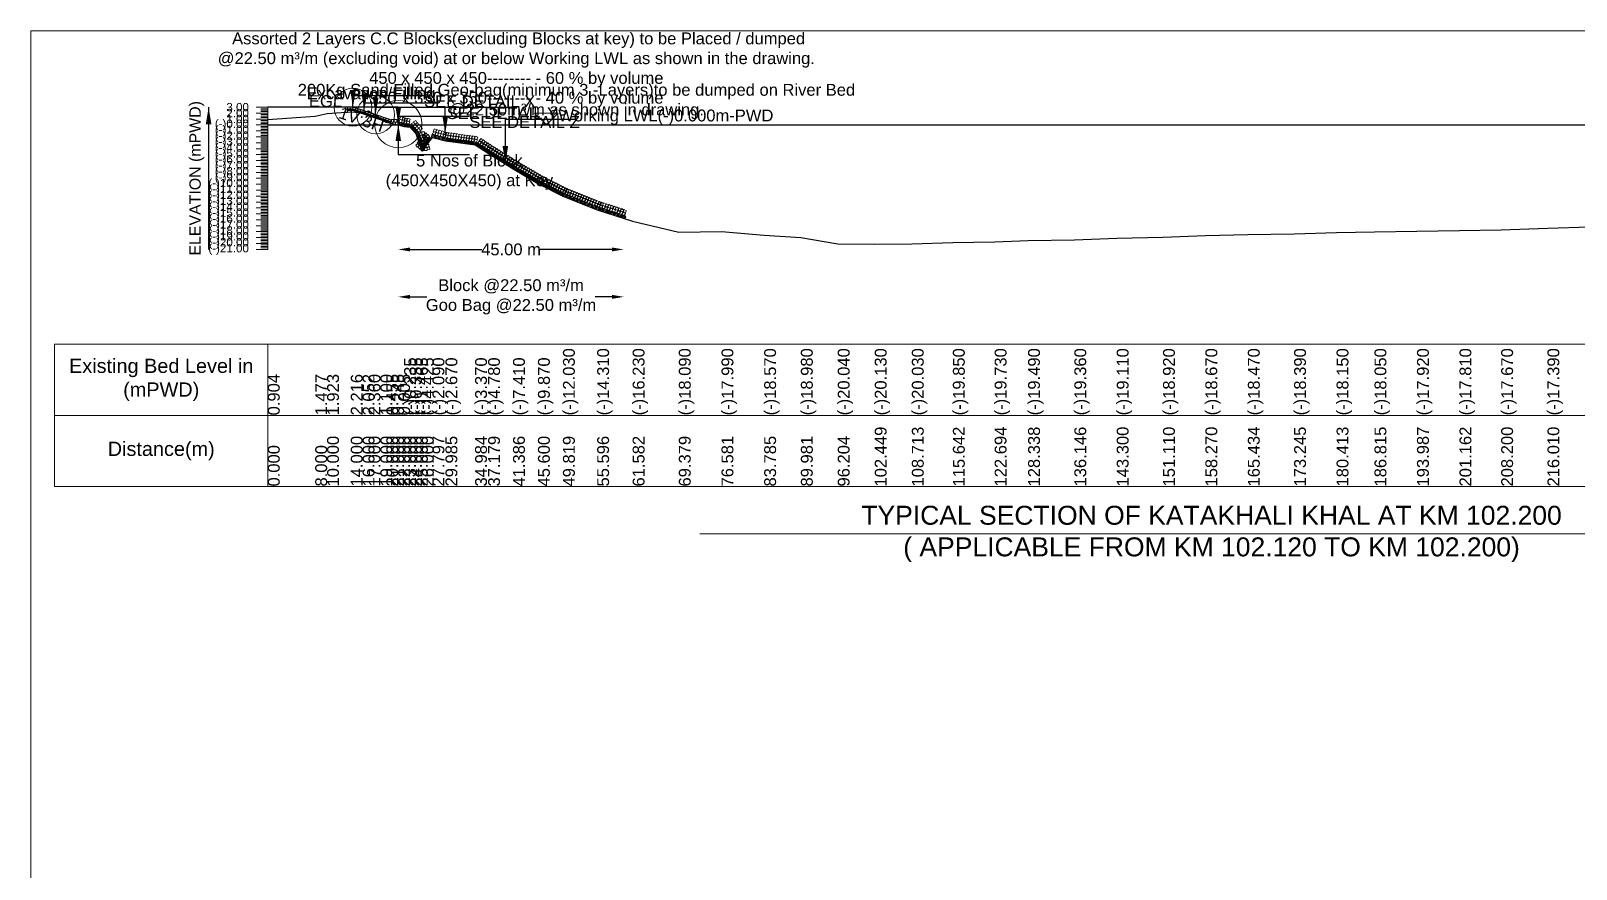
# Model space of a CAD drawing. Header units: inches. Extents: x 89000 to 845000, y -7071 to 31.
# Drawn here: x 715000 to 721521, y -3536 to 0 of the extents above; entities that cross this region are included whole.
import ezdxf

# ---------------------------------------------------------------- set-up
doc = ezdxf.new("R2010")
doc.units = ezdxf.units.IN
doc.header["$LTSCALE"] = 7
doc.header["$MEASUREMENT"] = 0
for name, color, linetype, lineweight in [('Cross section Data Border', 7, 'Continuous', 9), ('Cross Section Labels', 7, 'Continuous', 9), ('Existing_Bed_Level for Xsection', 7, 'Continuous', 25), ('Long Section Labels', 7, 'Continuous', 9)]:
    doc.layers.add(name, color=color, linetype=linetype, lineweight=lineweight)
doc.styles.get("Standard").update_dxf_attribs({"font": 'arial.ttf'})
doc.dimstyles.new('Appron Lebeling Style', dxfattribs={"dimtxt": 50, "dimasz": 50, "dimexe": 0.18, "dimexo": 0.0625, "dimgap": 0.09, "dimtad": 0, "dimtih": 1, "dimtoh": 1, "dimdec": 4, "dimzin": 0, "dimdsep": 46, "dimtxsty": 'Standard', "dimcen": 0.09, "dimse1": 1, "dimse2": 1, "dimadec": 0, "dimazin": 0, "dimtfac": 1, "dimtdec": 4, "dimtofl": 0, "dimtmove": 0, "dimatfit": 3, "dimfxl": 1, "dimtolj": 1, "dimtzin": 0, "dimarcsym": 0})
doc.dimstyles.get("Standard").update_dxf_attribs({"dimtxt": 0.18, "dimasz": 0.18, "dimexe": 0.18, "dimexo": 0.0625, "dimgap": 0.09, "dimtad": 0, "dimtih": 1, "dimtoh": 1, "dimdec": 4, "dimzin": 0, "dimdsep": 46, "dimtxsty": 'Standard', "dimcen": 0.09, "dimadec": 0, "dimazin": 0, "dimtfac": 1, "dimtdec": 4, "dimtofl": 0, "dimtmove": 0, "dimatfit": 3, "dimfxl": 1, "dimtolj": 1, "dimtzin": 0, "dimarcsym": 0})

# ---------------------------------------------------------------- blocks, each defined once
blk = doc.blocks.new('*D343')
at = {"layer": 'Cross Section Labels', "color": 0, "lineweight": -2, "transparency": 16777216}
for p, q in [((716600.5, -921.8), (716902.7, -921.8)), ((717452, -921.8), (717149.8, -921.8))]:
    blk.add_line(p, q, dxfattribs=at)
at = {"layer": 'Cross Section Labels', "color": 0, "transparency": 16777216}
for points in [[(716600.5, -913.4), (716600.5, -930.1), (716550.5, -921.8)], [(717452, -913.4), (717452, -930.1), (717502, -921.8)]]:
    blk.add_solid(points, dxfattribs=at)
at = {"layer": 'Defpoints', "color": 0, "transparency": 16777216}
for p in [(716550.5, -396.8), (717502, -790.5), (717502, -921.8)]:
    blk.add_point(p, dxfattribs=at)
at = {"layer": 'Cross Section Labels', "color": 0, "transparency": 16777216, "insert": (717026.3, -921.8), "char_height": 50, "attachment_point": 5}
blk.add_mtext('\\A1;45.00 m', dxfattribs=at)
blk = doc.blocks.new('*D344')
at = {"layer": 'Cross Section Labels', "color": 0, "lineweight": -2, "transparency": 16777216}
for p, q in [((716600.5, -1121.8), (716670.6, -1121.8)), ((717452, -1121.8), (717381.9, -1121.8))]:
    blk.add_line(p, q, dxfattribs=at)
at = {"layer": 'Cross Section Labels', "color": 0, "transparency": 16777216}
for points in [[(716600.5, -1113.4), (716600.5, -1130.1), (716550.5, -1121.8)], [(717452, -1113.4), (717452, -1130.1), (717502, -1121.8)]]:
    blk.add_solid(points, dxfattribs=at)
at = {"layer": 'Defpoints', "color": 0, "transparency": 16777216}
for p in [(716550.5, -396.8), (717502, -790.5), (717502, -1121.8)]:
    blk.add_point(p, dxfattribs=at)
at = {"layer": 'Cross Section Labels', "color": 0, "transparency": 16777216, "insert": (717026.3, -1121.8), "char_height": 50, "attachment_point": 5}
blk.add_mtext('\\A1;Block @22.50 m³/m ^JGoo Bag @22.50 m³/m ', dxfattribs=at)

msp = doc.modelspace()

# ---------------------------------------------------------------- linework, layer by layer
at = {"layer": 'Cross section Data Border'}
msp.add_lwpolyline([(715100, -1321.75), (724065.30658, -1321.75), (724065.30658, -1921.75), (715100, -1921.75)], close=True, dxfattribs=at)
for points in [[(716000, -1321.75), (716000, -1921.75)], [(715100, -1621.75), (724065.30658, -1621.75)]]:
    msp.add_lwpolyline(points, dxfattribs=at)
at = {"layer": 'Cross Section Labels'}
for points in [[(715000, 0), (725000, 0), (725000, -7071), (715000, -7071)], [(717175.51258, -396.75), (717225.51258, -346.75), (717125.51258, -346.75)]]:
    msp.add_lwpolyline(points, close=True, dxfattribs=at)
msp.add_lwpolyline([(717822.65329, -2121.75), (719982.65329, -2121.75), (722142.65329, -2121.75)], dxfattribs=at)
for centre, radius in [((716359.26258, -321.75), 80), ((716454.88758, -353.625), 80), ((716550.51258, -393), 100)]:
    msp.add_circle(centre, radius, dxfattribs=at)
at = {"layer": 'Existing_Bed_Level for Xsection'}
for points in [[(716550.51258, -321.75), (716000, -321.75)], [(716522.38758, -376.125), (716360.4172, -322.13488), (716359.26258, -321.75), (716358.04549, -321.75), (716335.54549, -321.75)], [(716000, -374.15), (716199.997, -359.825), (716249.99625, -348.675), (716349.99475, -341.35), (716399.994, -345.45), (716424.99362, -337.75), (716474.99287, -369.25), (716499.9925, -385.375), (716524.99212, -390.625), (716549.99175, -396.625), (716574.99137, -402.625), (716599.991, -405.625), (716624.99063, -433.375), (716649.99025, -507.375), (716694.91375, -449), (716749.61796, -463.5), (716874.59721, -481), (716929.48494, -516.25), (717034.66134, -582), (717140.0026, -643.5), (717245.46689, -697.5), (717389.90731, -754.5), (717539.5483, -802.5), (717734.48073, -849), (717914.53351, -846.5), (718094.62496, -861), (718249.52116, -871.25), (718405.09608, -897.75), (718561.22605, -900), (718717.81541, -897.5), (718891.03988, -893), (719067.35467, -890), (719208.4431, -884), (719403.64827, -880.75), (719582.50425, -874.5), (719777.73757, -869.75), (719956.74315, -863.5), (720135.85922, -858.5), (720331.1137, -856.5), (720510.32827, -850.5), (720670.37631, -848), (720849.6835, -844.75), (721029.06007, -842), (721204.99744, -838.5), (721400.25117, -831.5), (721579.62614, -826)], [(716335.54549, -329.25), (716358.04549, -329.25), (716522.38758, -384.03069)], [(716335.54549, -331.75), (716357.6398, -331.75), (716518.8898, -385.5)], [(716335.54549, -334.25), (716357.2341, -334.25), (716516.76258, -387.42616)], [(716000, -396.75), (723965.30658, -396.75)]]:
    msp.add_lwpolyline(points, dxfattribs=at)
at = {"layer": 'Long Section Labels'}
for points in [[(716000, -321.75), (715950, -321.75)], [(716000, -921.75), (716000, -896.75), (716000, -871.75), (716000, -846.75), (716000, -821.75), (716000, -796.75), (716000, -771.75), (716000, -746.75), (716000, -721.75), (716000, -696.75), (716000, -671.75), (716000, -646.75), (716000, -621.75), (716000, -596.75), (716000, -571.75), (716000, -546.75), (716000, -521.75), (716000, -496.75), (716000, -471.75), (716000, -446.75), (716000, -421.75), (716000, -396.75), (716000, -371.75), (716000, -346.75), (716000, -321.75)], [(716000, -346.75), (715950, -346.75)], [(716000, -371.75), (715950, -371.75)], [(716000, -328), (715970, -328)], [(716000, -334.25), (715970, -334.25)], [(716000, -340.5), (715970, -340.5)], [(716000, -353), (715970, -353)], [(716000, -359.25), (715970, -359.25)], [(716000, -365.5), (715970, -365.5)], [(716000, -378), (715970, -378)], [(716000, -384.25), (715970, -384.25)], [(716000, -390.5), (715970, -390.5)], [(716000, -396.75), (715950, -396.75)], [(716000, -421.75), (715950, -421.75)], [(716000, -446.75), (715950, -446.75)], [(716000, -403), (715970, -403)], [(716000, -409.25), (715970, -409.25)], [(716000, -415.5), (715970, -415.5)], [(716000, -428), (715970, -428)], [(716000, -434.25), (715970, -434.25)], [(716000, -440.5), (715970, -440.5)], [(716000, -453), (715970, -453)], [(716000, -471.75), (715950, -471.75)], [(716000, -496.75), (715950, -496.75)], [(716000, -459.25), (715970, -459.25)], [(716000, -465.5), (715970, -465.5)], [(716000, -478), (715970, -478)], [(716000, -484.25), (715970, -484.25)], [(716000, -490.5), (715970, -490.5)], [(716000, -503), (715970, -503)], [(716000, -509.25), (715970, -509.25)], [(716000, -515.5), (715970, -515.5)], [(716000, -521.75), (715950, -521.75)], [(716000, -546.75), (715950, -546.75)], [(716000, -571.75), (715950, -571.75)], [(716000, -528), (715970, -528)], [(716000, -534.25), (715970, -534.25)], [(716000, -540.5), (715970, -540.5)], [(716000, -553), (715970, -553)], [(716000, -559.25), (715970, -559.25)], [(716000, -565.5), (715970, -565.5)], [(716000, -578), (715970, -578)], [(716000, -584.25), (715970, -584.25)], [(716000, -596.75), (715950, -596.75)], [(716000, -621.75), (715950, -621.75)], [(716000, -646.75), (715950, -646.75)], [(716000, -590.5), (715970, -590.5)], [(716000, -603), (715970, -603)], [(716000, -609.25), (715970, -609.25)], [(716000, -615.5), (715970, -615.5)], [(716000, -628), (715970, -628)], [(716000, -634.25), (715970, -634.25)], [(716000, -640.5), (715970, -640.5)], [(716000, -671.75), (715950, -671.75)], [(716000, -696.75), (715950, -696.75)], [(716000, -653), (715970, -653)], [(716000, -659.25), (715970, -659.25)], [(716000, -665.5), (715970, -665.5)], [(716000, -678), (715970, -678)], [(716000, -684.25), (715970, -684.25)], [(716000, -690.5), (715970, -690.5)], [(716000, -703), (715970, -703)], [(716000, -709.25), (715970, -709.25)], [(716000, -715.5), (715970, -715.5)], [(716000, -721.75), (715950, -721.75)], [(716000, -746.75), (715950, -746.75)], [(716000, -771.75), (715950, -771.75)], [(716000, -728), (715970, -728)], [(716000, -734.25), (715970, -734.25)], [(716000, -740.5), (715970, -740.5)], [(716000, -753), (715970, -753)], [(716000, -759.25), (715970, -759.25)], [(716000, -765.5), (715970, -765.5)], [(716000, -778), (715970, -778)], [(716000, -796.75), (715950, -796.75)], [(716000, -821.75), (715950, -821.75)], [(716000, -846.75), (715950, -846.75)], [(716000, -784.25), (715970, -784.25)], [(716000, -790.5), (715970, -790.5)], [(716000, -803), (715970, -803)], [(716000, -809.25), (715970, -809.25)], [(716000, -815.5), (715970, -815.5)], [(716000, -828), (715970, -828)], [(716000, -834.25), (715970, -834.25)], [(716000, -840.5), (715970, -840.5)], [(716000, -871.75), (715950, -871.75)], [(716000, -896.75), (715950, -896.75)], [(716000, -853), (715970, -853)], [(716000, -859.25), (715970, -859.25)], [(716000, -865.5), (715970, -865.5)], [(716000, -878), (715970, -878)], [(716000, -884.25), (715970, -884.25)], [(716000, -890.5), (715970, -890.5)], [(716000, -903), (715970, -903)], [(716000, -909.25), (715970, -909.25)], [(716000, -921.75), (715950, -921.75)], [(716000, -915.5), (715970, -915.5)]]:
    msp.add_lwpolyline(points, dxfattribs=at)
for points in [[(716335.54549, -321.75), (716328.04549, -321.75), (716328.04549, -333), (716335.54549, -333)], [(716346.79549, -321.75), (716335.54549, -321.75), (716335.54549, -329.25), (716346.79549, -329.25)], [(716358.04549, -321.75), (716346.79549, -321.75), (716346.79549, -329.25), (716358.04549, -329.25)], [(716371.08989, -325.69244), (716360.4172, -322.13488), (716358.04549, -329.25), (716368.71818, -332.80756)], [(716381.76258, -329.25), (716371.08989, -325.69244), (716368.71818, -332.80756), (716379.39087, -336.36512)], [(716335.54549, -333), (716328.04549, -333), (716328.04549, -344.25), (716335.54549, -344.25)], [(716392.43526, -332.80756), (716381.76258, -329.25), (716379.39087, -336.36512), (716390.06355, -339.92269)], [(716403.10795, -336.36512), (716392.43526, -332.80756), (716390.06355, -339.92269), (716400.73624, -343.48025)], [(716413.78064, -339.92269), (716403.10795, -336.36512), (716400.73624, -343.48025), (716411.40893, -347.03781)], [(716424.45332, -343.48025), (716413.78064, -339.92269), (716411.40893, -347.03781), (716422.08162, -350.59537)], [(716435.12601, -347.03781), (716424.45332, -343.48025), (716422.08162, -350.59537), (716432.7543, -354.15294)], [(716445.7987, -350.59537), (716435.12601, -347.03781), (716432.7543, -354.15294), (716443.42699, -357.7105)], [(716456.47139, -354.15294), (716445.7987, -350.59537), (716443.42699, -357.7105), (716454.09968, -361.26806)], [(716467.14407, -357.7105), (716456.47139, -354.15294), (716454.09968, -361.26806), (716464.77236, -364.82562)], [(716477.81676, -361.26806), (716467.14407, -357.7105), (716464.77236, -364.82562), (716475.44505, -368.38319)], [(716488.48945, -364.82562), (716477.81676, -361.26806), (716475.44505, -368.38319), (716486.11774, -371.94075)], [(716499.16213, -368.38319), (716488.48945, -364.82562), (716486.11774, -371.94075), (716496.79043, -375.49831)], [(716509.83482, -371.94075), (716499.16213, -368.38319), (716496.79043, -375.49831), (716507.46311, -379.05587)], [(716520.50751, -375.49831), (716509.83482, -371.94075), (716507.46311, -379.05587), (716518.1358, -382.61344)], [(716528.01258, -385.5), (716516.76258, -385.5), (716516.76258, -396.75), (716528.01258, -396.75)], [(716533.63758, -374.25), (716522.38758, -374.25), (716522.38758, -385.5), (716533.63758, -385.5)], [(716539.26258, -385.5), (716528.01258, -385.5), (716528.01258, -396.75), (716539.26258, -396.75)], [(716544.88758, -374.25), (716533.63758, -374.25), (716533.63758, -385.5), (716544.88758, -385.5)], [(716550.51258, -385.5), (716539.26258, -385.5), (716539.26258, -396.75), (716550.51258, -396.75)], [(716567.8982, -377.9368), (716558.0122, -372.56748), (716552.64288, -382.45348), (716562.52888, -387.8228)], [(716570.52368, -366.99745), (716560.63768, -361.62813), (716555.26836, -371.51413), (716565.15436, -376.88345)], [(716578.83754, -380.56228), (716568.95155, -375.19297), (716563.58223, -385.07896), (716573.46823, -390.44828)], [(716581.46303, -369.62293), (716571.57703, -364.25362), (716566.20771, -374.13961), (716576.09371, -379.50893)], [(716587.42539, -381.60565), (716576.98389, -377.41785), (716572.79609, -387.85935), (716583.23759, -392.04715)], [(716588.76579, -370.43579), (716578.32429, -366.24799), (716574.1365, -376.68949), (716584.57799, -380.87729)], [(716598.59525, -382.94606), (716588.15375, -378.75826), (716583.96595, -389.19975), (716594.40745, -393.38755)], [(716599.93565, -371.77619), (716589.49416, -367.5884), (716585.30636, -378.02989), (716595.74785, -382.21769)], [(716621.39088, -395.98594), (716616.28283, -385.96245), (716606.25934, -391.07051), (716611.3674, -401.094)], [(716629.74925, -388.45599), (716624.6412, -378.4325), (716614.61771, -383.54056), (716619.72577, -393.56405)], [(716637.2792, -396.81436), (716632.17115, -386.79087), (716622.14766, -391.89893), (716627.25572, -401.92242)], [(716628.92083, -404.34431), (716623.81278, -394.32082), (716613.78929, -399.42888), (716618.89735, -409.45237)], [(716636.45078, -412.70268), (716631.34273, -402.67919), (716621.31924, -407.78725), (716626.4273, -417.81074)], [(716643.98073, -421.06105), (716638.87268, -411.03756), (716628.84919, -416.14562), (716633.95725, -426.16911)], [(716644.80915, -405.17273), (716639.7011, -395.14924), (716629.67761, -400.2573), (716634.78567, -410.28079)], [(716652.3391, -413.5311), (716647.23105, -403.50761), (716637.20756, -408.61567), (716642.31562, -418.63916)], [(716650.90666, -440.2539), (716650.18946, -429.02679), (716638.96234, -429.74399), (716639.67954, -440.97111)], [(716654.50735, -450.91212), (716653.79015, -439.685), (716642.56304, -440.4022), (716643.28024, -451.62932)], [(716653.3694, -447.88929), (716644.43316, -454.72348), (716651.26736, -463.65972), (716660.20359, -456.82552)], [(716658.10805, -461.57033), (716657.39085, -450.34321), (716646.16373, -451.06042), (716646.88093, -462.28753)], [(716661.56487, -436.65321), (716660.84767, -425.42609), (716649.62056, -426.1433), (716650.33776, -437.37041)], [(716660.23053, -438.97372), (716651.29429, -445.80791), (716658.12849, -454.74415), (716667.06472, -447.90995)], [(716665.16557, -447.31142), (716664.44836, -436.08431), (716653.22125, -436.80151), (716653.93845, -448.02862)], [(716662.28496, -454.75042), (716653.34873, -461.58461), (716660.18292, -470.52085), (716669.11916, -463.68665)], [(716668.76626, -457.96964), (716668.04906, -446.74252), (716656.82194, -447.45972), (716657.53915, -458.68684)], [(716667.09166, -430.05815), (716658.15542, -436.89234), (716664.98962, -445.82858), (716673.92585, -438.99438)], [(716669.1461, -445.83485), (716660.20986, -452.66904), (716667.04406, -461.60528), (716675.98029, -454.77108)], [(716676.00723, -436.91928), (716667.07099, -443.75347), (716673.90519, -452.68971), (716682.84142, -445.85551)], [(716709.62344, -429.77604), (716699.86665, -424.17537), (716694.26598, -433.93216), (716704.02277, -439.53283)], [(716712.50585, -418.90157), (716702.74906, -413.30089), (716697.14838, -423.05769), (716706.90518, -428.65836)], [(716720.49791, -432.65845), (716710.74112, -427.05778), (716705.14045, -436.81457), (716714.89724, -442.41524)], [(716723.38032, -421.78398), (716713.62353, -416.1833), (716708.02286, -425.94009), (716717.77965, -431.54077)], [(716731.37239, -435.54086), (716721.6156, -429.94019), (716716.01493, -439.69698), (716725.77172, -445.29765)], [(716734.2548, -424.66638), (716724.49801, -419.06571), (716718.89734, -428.8225), (716728.65413, -434.42318)], [(716742.24687, -438.42327), (716732.49007, -432.8226), (716726.8894, -442.57939), (716736.64619, -448.18006)], [(716745.12927, -427.54879), (716735.37248, -421.94812), (716729.77181, -431.70491), (716739.5286, -437.30558)], [(716753.12134, -441.30568), (716743.36455, -435.70501), (716737.76388, -445.4618), (716747.52067, -451.06247)], [(716756.00375, -430.4312), (716746.24696, -424.83053), (716740.64629, -434.58732), (716750.40308, -440.18799)], [(716761.58087, -442.60594), (716751.22384, -438.2134), (716746.83129, -448.57042), (716757.18832, -452.96297)], [(716763.14091, -431.46463), (716752.78388, -427.07209), (716748.39133, -437.42912), (716758.74836, -441.82166)], [(716772.72218, -444.16598), (716762.36515, -439.77344), (716757.9726, -450.13047), (716768.32963, -454.52301)], [(716774.28222, -433.02467), (716763.92519, -428.63213), (716759.53264, -438.98916), (716769.88967, -443.3817)], [(716783.86348, -445.72603), (716773.50646, -441.33348), (716769.11391, -451.69051), (716779.47094, -456.08305)], [(716785.42353, -434.58472), (716775.0665, -430.19217), (716770.67395, -440.5492), (716781.03098, -444.94175)], [(716795.00479, -447.28607), (716784.64777, -442.89352), (716780.25522, -453.25055), (716790.61225, -457.6431)], [(716796.56484, -436.14476), (716786.20781, -431.75221), (716781.81526, -442.10924), (716792.17229, -446.50179)], [(716806.1461, -448.84611), (716795.78907, -444.45356), (716791.39653, -454.81059), (716801.75356, -459.20314)], [(716807.70615, -437.7048), (716797.34912, -433.31226), (716792.95657, -443.66928), (716803.3136, -448.06183)], [(716817.28741, -450.40615), (716806.93038, -446.01361), (716802.53784, -456.37064), (716812.89487, -460.76318)], [(716818.84745, -439.26484), (716808.49043, -434.8723), (716804.09788, -445.22933), (716814.45491, -449.62187)], [(716828.42872, -451.9662), (716818.07169, -447.57365), (716813.67915, -457.93068), (716824.03618, -462.32322)], [(716829.98876, -440.82489), (716819.63173, -436.43234), (716815.23919, -446.78937), (716825.59622, -451.18191)], [(716839.57003, -453.52624), (716829.213, -449.13369), (716824.82046, -459.49072), (716835.17748, -463.88327)], [(716841.13007, -442.38493), (716830.77304, -437.99238), (716826.3805, -448.34941), (716836.73753, -452.74196)], [(716850.71134, -455.08628), (716840.35431, -450.69373), (716835.96177, -461.05076), (716846.31879, -465.44331)], [(716852.27138, -443.94497), (716841.91435, -439.55242), (716837.52181, -449.90945), (716847.87884, -454.302)], [(716861.85265, -456.64632), (716851.49562, -452.25378), (716847.10307, -462.6108), (716857.4601, -467.00335)], [(716863.41269, -445.50501), (716853.05566, -441.11247), (716848.66312, -451.4695), (716859.02014, -455.86204)], [(716872.99396, -458.20636), (716862.63693, -453.81382), (716858.24438, -464.17085), (716868.60141, -468.56339)], [(716874.554, -447.06505), (716864.19697, -442.67251), (716859.80443, -453.02954), (716870.16145, -457.42208)], [(716884.13527, -459.76641), (716873.77824, -455.37386), (716869.38569, -465.73089), (716879.74272, -470.12343)], [(716885.69531, -448.6251), (716875.33828, -444.23255), (716870.94573, -454.58958), (716881.30276, -458.98213)], [(716907.69096, -462.31978), (716900.1226, -453.99617), (716891.79899, -461.56453), (716899.36735, -469.88814)], [(716632.786, -474.63599), (716623.84977, -481.47019), (716630.68396, -490.40642), (716639.6202, -483.57223)], [(716639.64713, -465.72042), (716630.7109, -472.55462), (716637.54509, -481.49085), (716646.48133, -474.65666)], [(716641.70157, -481.49713), (716632.76534, -488.33132), (716639.59953, -497.26755), (716648.53576, -490.43336)], [(716646.50826, -456.80486), (716637.57203, -463.63905), (716644.40622, -472.57528), (716653.34246, -465.74109)], [(716648.5627, -472.58156), (716639.62647, -479.41575), (716646.46066, -488.35198), (716655.3969, -481.51779)], [(716655.42383, -463.66599), (716646.4876, -470.50018), (716653.32179, -479.43642), (716662.25803, -472.60222)], [(716661.70874, -472.22854), (716660.99154, -461.00143), (716649.76442, -461.71863), (716650.48163, -472.94574)], [(716665.30943, -482.88676), (716664.59223, -471.65964), (716653.36512, -472.37684), (716654.08232, -483.60396)], [(716668.91013, -493.54497), (716668.19293, -482.31785), (716656.96581, -483.03505), (716657.68301, -494.26217)], [(716672.36695, -468.62785), (716671.64975, -457.40073), (716660.42264, -458.11794), (716661.13984, -469.34505)], [(716672.51082, -504.20318), (716671.79362, -492.97607), (716660.5665, -493.69327), (716661.28371, -504.92038)], [(716675.96765, -479.28606), (716675.25045, -468.05895), (716664.02333, -468.77615), (716664.74053, -480.00326)], [(716679.56834, -489.94427), (716678.85114, -478.71716), (716667.62402, -479.43436), (716668.34123, -490.66148)], [(716683.16903, -500.60249), (716682.45183, -489.37537), (716671.22472, -490.09257), (716671.94192, -501.31969)], [(716901.61171, -471.78578), (716894.04335, -463.46217), (716885.71974, -471.03053), (716893.2881, -479.35414)], [(716911.07771, -477.86504), (716903.50935, -469.54143), (716895.18574, -477.10978), (716902.7541, -485.43339)], [(716917.15696, -468.39904), (716909.5886, -460.07543), (716901.26499, -467.64378), (716908.83335, -475.96739)], [(716920.54371, -483.94429), (716912.97535, -475.62068), (716904.65174, -483.18904), (716912.2201, -491.51265)], [(716926.62296, -474.47829), (716919.0546, -466.15468), (716910.73099, -473.72304), (716918.29935, -482.04665)], [(716930.00971, -490.02355), (716922.44135, -481.69994), (716914.11774, -489.2683), (716921.6861, -497.5919)], [(716936.08896, -480.55755), (716928.5206, -472.23394), (716920.19699, -479.8023), (716927.76535, -488.1259)], [(716939.47571, -496.1028), (716931.90735, -487.77919), (716923.58374, -495.34755), (716931.1521, -503.67116)], [(716945.55496, -486.6368), (716937.9866, -478.31319), (716929.66299, -485.88155), (716937.23135, -494.20516)], [(716948.76883, -501.946), (716941.0996, -493.71524), (716932.86884, -501.38447), (716940.53807, -509.61523)], [(716954.73228, -492.40662), (716947.06305, -484.17586), (716938.83229, -491.84509), (716946.50152, -500.07585)], [(716958.30821, -507.90945), (716950.63898, -499.67869), (716942.40822, -507.34792), (716950.07744, -515.57868)], [(716964.27166, -498.37007), (716956.60243, -490.13931), (716948.37167, -497.80854), (716956.04089, -506.0393)], [(716967.84759, -513.8729), (716960.17836, -505.64214), (716951.9476, -513.31137), (716959.61682, -521.54213)], [(716973.81104, -504.33352), (716966.14181, -496.10276), (716957.91105, -503.77199), (716965.58027, -512.00275)], [(716977.38697, -519.83635), (716969.71774, -511.60559), (716961.48698, -519.27482), (716969.1562, -527.50558)], [(716983.35042, -510.29697), (716975.68119, -502.06621), (716967.45043, -509.73544), (716975.11965, -517.9662)], [(716986.92635, -525.7998), (716979.25712, -517.56904), (716971.02636, -525.23826), (716978.69558, -533.46903)], [(716992.8898, -516.26042), (716985.22057, -508.02966), (716976.98981, -515.69889), (716984.65903, -523.92965)], [(717002.42918, -522.22387), (716994.75995, -513.99311), (716986.52919, -521.66233), (716994.19841, -529.8931)], [(717011.96856, -528.18732), (717004.29933, -519.95656), (716996.06857, -527.62578), (717003.73779, -535.85655)], [(716996.46573, -531.76325), (716988.7965, -523.53249), (716980.56574, -531.20171), (716988.23496, -539.43248)], [(717006.00511, -537.7267), (716998.33588, -529.49594), (716990.10512, -537.16516), (716997.77434, -545.39593)], [(717015.54449, -543.69015), (717007.87526, -535.45939), (716999.6445, -543.12861), (717007.31372, -551.35938)], [(717021.50794, -534.15077), (717013.83871, -525.92001), (717005.60795, -533.58923), (717013.27717, -541.82)], [(717025.08387, -549.6536), (717017.41464, -541.42284), (717009.18388, -549.09206), (717016.8531, -557.32283)], [(717031.04732, -540.11422), (717023.37809, -531.88346), (717015.14733, -539.55268), (717022.81655, -547.78345)], [(717034.62324, -555.61705), (717026.95402, -547.38629), (717018.72326, -555.05551), (717026.39248, -563.28628)], [(717040.58669, -546.07767), (717032.91747, -537.84691), (717024.6867, -545.51613), (717032.35593, -553.7469)], [(717044.16262, -561.5805), (717036.4934, -553.34974), (717028.26263, -561.01896), (717035.93186, -569.24973)], [(717050.12607, -552.04112), (717042.45685, -543.81036), (717034.22608, -551.47958), (717041.89531, -559.71035)], [(717053.25584, -566.97439), (717045.34106, -558.97947), (717037.34614, -566.89425), (717045.26092, -574.88917)], [(717058.92789, -557.25892), (717051.01311, -549.264), (717043.01819, -557.17879), (717050.93297, -565.1737)], [(717062.97131, -572.64644), (717055.05652, -564.65152), (717047.06161, -572.56631), (717054.97639, -580.56123)], [(717068.64336, -562.93098), (717060.72858, -554.93606), (717052.73366, -562.85084), (717060.64844, -570.84576)], [(717072.68677, -578.3185), (717064.77199, -570.32358), (717056.77707, -578.23836), (717064.69186, -586.23328)], [(717078.35883, -568.60303), (717070.44405, -560.60811), (717062.44913, -568.52289), (717070.36391, -576.51781)], [(717082.40224, -583.99055), (717074.48746, -575.99563), (717066.49254, -583.91041), (717074.40732, -591.90533)], [(717088.07429, -574.27508), (717080.15951, -566.28016), (717072.16459, -574.19495), (717080.07938, -582.18986)], [(717092.11771, -589.6626), (717084.20293, -581.66768), (717076.20801, -589.58247), (717084.12279, -597.57739)], [(717097.78976, -579.94714), (717089.87498, -571.95222), (717081.88006, -579.867), (717089.79484, -587.86192)], [(717107.50523, -585.61919), (717099.59045, -577.62427), (717091.59553, -585.53905), (717099.51031, -593.53397)], [(717117.2207, -591.29124), (717109.30592, -583.29632), (717101.311, -591.21111), (717109.22578, -599.20602)], [(717101.83318, -595.33466), (717093.91839, -587.33974), (717085.92348, -595.25452), (717093.83826, -603.24944)], [(717111.54864, -601.00671), (717103.63386, -593.01179), (717095.63894, -600.92657), (717103.55373, -608.92149)], [(717121.26411, -606.67876), (717113.34933, -598.68384), (717105.35441, -606.59863), (717113.26919, -614.59355)], [(717126.93617, -596.9633), (717119.02138, -588.96838), (717111.02646, -596.88316), (717118.94125, -604.87808)], [(717130.97958, -612.35082), (717123.0648, -604.3559), (717115.06988, -612.27068), (717122.98466, -620.2656)], [(717136.65163, -602.63535), (717128.73685, -594.64043), (717120.74193, -602.55521), (717128.65671, -610.55013)], [(717140.69505, -618.02287), (717132.78027, -610.02795), (717124.78535, -617.94273), (717132.70013, -625.93765)], [(717146.3671, -608.3074), (717138.45232, -600.31248), (717130.4574, -608.22727), (717138.37218, -616.22218)], [(717150.41051, -623.69492), (717142.49573, -615.7), (717134.50081, -623.61479), (717142.4156, -631.60971)], [(717156.08257, -613.97946), (717148.16779, -605.98454), (717140.17287, -613.89932), (717148.08765, -621.89424)], [(717159.31533, -628.27794), (717150.97139, -620.73201), (717143.42546, -629.07596), (717151.7694, -636.62188)], [(717164.44256, -618.26425), (717156.09862, -610.71832), (717148.55269, -619.06226), (717156.89663, -626.60819)], [(717169.32903, -633.40517), (717160.98508, -625.85924), (717153.43915, -634.20318), (717161.7831, -641.74911)], [(717174.45625, -623.39147), (717166.11231, -615.84554), (717158.56638, -624.18949), (717166.91032, -631.73542)], [(717179.34272, -638.53239), (717170.99877, -630.98646), (717163.45284, -639.33041), (717171.79679, -646.87634)], [(717184.46995, -628.5187), (717176.126, -620.97277), (717168.58007, -629.31672), (717176.92402, -636.86265)], [(717189.35641, -643.65962), (717181.01247, -636.11369), (717173.46654, -644.45764), (717181.81048, -652.00357)], [(717194.48364, -633.64593), (717186.13969, -626.1), (717178.59376, -634.44394), (717186.93771, -641.98987)], [(717199.3701, -648.78685), (717191.02616, -641.24092), (717183.48023, -649.58486), (717191.82417, -657.13079)], [(717204.49733, -638.77316), (717196.15339, -631.22723), (717188.60746, -639.57117), (717196.9514, -647.1171)], [(717209.3838, -653.91408), (717201.03985, -646.36815), (717193.49392, -654.71209), (717201.83787, -662.25802)], [(717214.51102, -643.90038), (717206.16708, -636.35445), (717198.62115, -644.6984), (717206.96509, -652.24433)], [(717219.39749, -659.0413), (717211.05354, -651.49537), (717203.50761, -659.83932), (717211.85156, -667.38525)], [(717224.52472, -649.02761), (717216.18077, -641.48168), (717208.63484, -649.82563), (717216.97879, -657.37156)], [(717234.53841, -654.15484), (717226.19446, -646.60891), (717218.64853, -654.95285), (717226.99248, -662.49878)], [(717244.5521, -659.28207), (717236.20816, -651.73614), (717228.66223, -660.08008), (717237.00617, -667.62601)], [(717229.41118, -664.16853), (717221.06724, -656.6226), (717213.52131, -664.96655), (717221.86525, -672.51248)], [(717239.42487, -669.29576), (717231.08093, -661.74983), (717223.535, -670.09377), (717231.87894, -677.6397)], [(717249.43857, -674.42299), (717241.09462, -666.87706), (717233.54869, -675.221), (717241.89264, -682.76693)], [(717254.56579, -664.40929), (717246.22185, -656.86336), (717238.67592, -665.20731), (717247.01986, -672.75324)], [(717259.45226, -679.55021), (717251.10831, -672.00428), (717243.56238, -680.34823), (717251.90633, -687.89416)], [(717264.57949, -669.53652), (717256.23554, -661.99059), (717248.68961, -670.33454), (717257.03356, -677.88047)], [(717268.10597, -682.40546), (717259.06807, -675.70629), (717252.3689, -684.74419), (717261.4068, -691.44336)], [(717272.23559, -671.94082), (717263.19769, -665.24165), (717256.49852, -674.27954), (717265.53642, -680.97872)], [(717278.57061, -686.53508), (717269.53271, -679.83591), (717262.83354, -688.87381), (717271.87144, -695.57298)], [(717282.70023, -676.07044), (717273.66233, -669.37127), (717266.96316, -678.40917), (717276.00106, -685.10834)], [(717289.03525, -690.66471), (717279.99735, -683.96553), (717273.29818, -693.00343), (717282.33608, -699.7026)], [(717293.16487, -680.20007), (717284.12698, -673.50089), (717277.4278, -682.53879), (717286.4657, -689.23796)], [(717299.49989, -694.79433), (717290.46199, -688.09516), (717283.76282, -697.13306), (717292.80072, -703.83223)], [(717303.62951, -684.32969), (717294.59162, -677.63052), (717287.89244, -686.66841), (717296.93034, -693.36759)], [(717309.96453, -698.92395), (717300.92663, -692.22478), (717294.22746, -701.26268), (717303.26536, -707.96185)], [(717314.09416, -688.45931), (717305.05626, -681.76014), (717298.35709, -690.79804), (717307.39498, -697.49721)], [(717320.42917, -703.05358), (717311.39127, -696.3544), (717304.6921, -705.3923), (717313.73, -712.09147)], [(717324.5588, -692.58894), (717315.5209, -685.88976), (717308.82173, -694.92766), (717317.85962, -701.62683)], [(717330.89381, -707.1832), (717321.85592, -700.48403), (717315.15674, -709.52193), (717324.19464, -716.2211)], [(717335.02344, -696.71856), (717325.98554, -690.01939), (717319.28637, -699.05729), (717328.32427, -705.75646)], [(717341.35845, -711.31282), (717332.32056, -704.61365), (717325.62139, -713.65155), (717334.65928, -720.35072)], [(717345.48808, -700.84818), (717336.45018, -694.14901), (717329.75101, -703.18691), (717338.78891, -709.88608)], [(717351.8231, -715.44245), (717342.7852, -708.74328), (717336.08603, -717.78117), (717345.12392, -724.48034)], [(717355.95272, -704.97781), (717346.91482, -698.27863), (717340.21565, -707.31653), (717349.25355, -714.0157)], [(717362.28774, -719.57207), (717353.24984, -712.8729), (717346.55067, -721.9108), (717355.58857, -728.60997)], [(717366.41736, -709.10743), (717357.37946, -702.40826), (717350.68029, -711.44616), (717359.71819, -718.14533)], [(717372.75238, -723.70169), (717363.71448, -717.00252), (717357.01531, -726.04042), (717366.05321, -732.73959)], [(717376.882, -713.23705), (717367.8441, -706.53788), (717361.14493, -715.57578), (717370.18283, -722.27495)], [(717387.34664, -717.36668), (717378.30874, -710.6675), (717371.60957, -719.7054), (717380.64747, -726.40457)], [(717397.81128, -721.4963), (717388.77338, -714.79713), (717382.07421, -723.83503), (717391.11211, -730.5342)], [(717383.21702, -727.83132), (717374.17912, -721.13215), (717367.47995, -730.17004), (717376.51785, -736.86922)], [(717393.68166, -731.96094), (717384.64376, -725.26177), (717377.94459, -734.29967), (717386.98249, -740.99884)], [(717404.1463, -736.09056), (717395.1084, -729.39139), (717388.40923, -738.42929), (717397.44713, -745.12846)], [(717408.27592, -725.62592), (717399.23803, -718.92675), (717392.53885, -727.96465), (717401.57675, -734.66382)], [(717413.62385, -738.63468), (717404.16705, -732.54111), (717398.07349, -741.99791), (717407.53028, -748.09147)], [(717417.06003, -727.9223), (717407.60324, -721.82873), (717401.50967, -731.28552), (717410.96646, -737.37909)], [(717424.33623, -742.07087), (717414.87943, -735.9773), (717408.78587, -745.43409), (717418.24266, -751.52766)], [(717427.77241, -731.35848), (717418.31562, -725.26492), (717412.22205, -734.72171), (717421.67885, -740.81528)], [(717435.04861, -745.50705), (717425.59182, -739.41349), (717419.49825, -748.87028), (717428.95504, -754.96385)], [(717438.4848, -734.79467), (717429.028, -728.7011), (717422.93443, -738.1579), (717432.39123, -744.25146)], [(717445.76099, -748.94324), (717436.3042, -742.84967), (717430.21063, -752.30647), (717439.66742, -758.40003)], [(717449.19718, -738.23086), (717439.74038, -732.13729), (717433.64682, -741.59408), (717443.10361, -747.68765)], [(717456.47337, -752.37942), (717447.01658, -746.28586), (717440.92301, -755.74265), (717450.37981, -761.83622)], [(717459.90956, -741.66704), (717450.45277, -735.57348), (717444.3592, -745.03027), (717453.81599, -751.12384)], [(717467.18575, -755.81561), (717457.72896, -749.72204), (717451.63539, -759.17884), (717461.09219, -765.2724)], [(717470.62194, -745.10323), (717461.16515, -739.00966), (717455.07158, -748.46646), (717464.52837, -754.56002)], [(717477.89814, -759.2518), (717468.44134, -753.15823), (717462.34778, -762.61502), (717471.80457, -768.70859)], [(717481.33432, -748.53942), (717471.87753, -742.44585), (717465.78396, -751.90264), (717475.24076, -757.99621)], [(717488.61052, -762.68798), (717479.15372, -756.59442), (717473.06016, -766.05121), (717482.51695, -772.14478)], [(717492.0467, -751.9756), (717482.58991, -745.88204), (717476.49634, -755.33883), (717485.95314, -761.4324)], [(717499.3229, -766.12417), (717489.86611, -760.0306), (717483.77254, -769.4874), (717493.22933, -775.58096)], [(717502.75909, -755.41179), (717493.30229, -749.31822), (717487.20873, -758.77501), (717496.66552, -764.86858)], [(717510.03528, -769.56036), (717500.57849, -763.46679), (717494.48492, -772.92358), (717503.94171, -779.01715)], [(717513.47147, -758.84797), (717504.01467, -752.75441), (717497.92111, -762.2112), (717507.3779, -768.30477)]]:
    msp.add_lwpolyline(points, close=True, dxfattribs=at)
for centre, major_axis in [((716560.09061, -392.49273), (8.09026, -1.94169)), ((716561.08245, -388.36008), (8.09026, -1.94169)), ((716577.26297, -392.24346), (8.09026, -1.94169)), ((716559.09876, -396.62537), (8.09026, -1.94169)), ((716575.27927, -400.50875), (8.09026, -1.94169)), ((716576.27112, -396.37611), (8.09026, -1.94169)), ((716591.55361, -402.47225), (8.26073, -0.9913)), ((716592.05999, -398.25253), (8.26073, -0.9913)), ((716592.56636, -394.0328), (8.26073, -0.9913)), ((716606.84885, -410.06251), (5.56882, -6.18148)), ((716610.00646, -407.21786), (5.56882, -6.18148)), ((716613.16406, -404.37321), (5.56882, -6.18148)), ((716617.98648, -422.42547), (5.56882, -6.18148)), ((716621.14409, -419.58082), (5.56882, -6.18148)), ((716624.3017, -416.73617), (5.56882, -6.18148)), ((716628.22545, -436.31088), (2.66291, -7.88234)), ((716632.25189, -434.95062), (2.66291, -7.88234)), ((716633.55128, -452.07557), (2.66291, -7.88234)), ((716636.27832, -433.59036), (2.66291, -7.88234)), ((716637.57771, -450.7153), (2.66291, -7.88234)), ((716641.60415, -449.35504), (2.66291, -7.88234)), ((716677.44792, -454.27413), (5.07419, 6.59356)), ((716680.81603, -456.86612), (5.07419, 6.59356)), ((716684.18413, -459.4581), (5.07419, 6.59356)), ((716697.20609, -447.40923), (8.04228, -2.1317)), ((716698.295, -443.3011), (8.04228, -2.1317)), ((716699.38391, -439.19296), (8.04228, -2.1317)), ((716713.29065, -451.67263), (8.04228, -2.1317)), ((716714.37956, -447.5645), (8.04228, -2.1317)), ((716715.46847, -443.45636), (8.04228, -2.1317)), ((716729.3752, -455.93604), (8.04228, -2.1317)), ((716730.46411, -451.8279), (8.04228, -2.1317)), ((716731.55302, -447.71977), (8.04228, -2.1317)), ((716746.54867, -456.0913), (8.04228, -2.1317)), ((716747.63758, -451.98317), (8.04228, -2.1317)), ((716762.16317, -458.81943), (8.23962, -1.15374)), ((716762.75252, -454.61049), (8.23962, -1.15374)), ((716779.23176, -456.91797), (8.23962, -1.15374)), ((716638.8771, -467.84025), (2.66291, -7.88234)), ((716642.90354, -466.47999), (2.66291, -7.88234)), ((716644.20293, -483.60493), (2.66291, -7.88234)), ((716647.00279, -493.83549), (5.07419, 6.59356)), ((716646.92998, -465.11972), (2.66291, -7.88234)), ((716650.3709, -496.42747), (5.07419, 6.59356)), ((716648.22937, -482.24467), (2.66291, -7.88234)), ((716649.52876, -499.36961), (2.66291, -7.88234)), ((716653.739, -499.01945), (5.07419, 6.59356)), ((716652.2558, -480.8844), (2.66291, -7.88234)), ((716653.55519, -498.00935), (2.66291, -7.88234)), ((716657.15117, -480.64837), (5.07419, 6.59356)), ((716657.58163, -496.64909), (2.66291, -7.88234)), ((716660.51927, -483.24035), (5.07419, 6.59356)), ((716663.88738, -485.83233), (5.07419, 6.59356)), ((716667.29955, -467.46125), (5.07419, 6.59356)), ((716670.66765, -470.05323), (5.07419, 6.59356)), ((716674.03575, -472.64522), (5.07419, 6.59356)), ((716745.45976, -460.19944), (8.04228, -2.1317)), ((716761.57382, -463.02837), (8.23962, -1.15374)), ((716778.05306, -465.33584), (8.23962, -1.15374)), ((716778.64241, -461.12691), (8.23962, -1.15374)), ((716794.53229, -467.64332), (8.23962, -1.15374)), ((716795.12164, -463.43438), (8.23962, -1.15374)), ((716795.71099, -459.22544), (8.23962, -1.15374)), ((716811.01153, -469.9508), (8.23962, -1.15374)), ((716811.60088, -465.74186), (8.23962, -1.15374)), ((716812.19023, -461.53292), (8.23962, -1.15374)), ((716827.49076, -472.25827), (8.23962, -1.15374)), ((716828.08011, -468.04933), (8.23962, -1.15374)), ((716828.66946, -463.84039), (8.23962, -1.15374)), ((716843.96999, -474.56575), (8.23962, -1.15374)), ((716844.55934, -470.35681), (8.23962, -1.15374)), ((716845.14869, -466.14787), (8.23962, -1.15374)), ((716860.44923, -476.87322), (8.23962, -1.15374)), ((716861.03858, -472.66428), (8.23962, -1.15374)), ((716861.62793, -468.45534), (8.23962, -1.15374)), ((716877.47585, -480.32324), (7.00063, -4.49595)), ((716879.77246, -476.74719), (7.00063, -4.49595)), ((716882.06907, -473.17115), (7.00063, -4.49595)), ((716891.47712, -489.31513), (7.00063, -4.49595)), ((716893.77373, -485.73909), (7.00063, -4.49595)), ((716896.07033, -482.16304), (7.00063, -4.49595)), ((716905.47839, -498.30702), (7.00063, -4.49595)), ((716907.77499, -494.73098), (7.00063, -4.49595)), ((716910.0716, -491.15494), (7.00063, -4.49595)), ((716919.47965, -507.29892), (7.00063, -4.49595)), ((716921.77626, -503.72287), (7.00063, -4.49595)), ((716924.07287, -500.14683), (7.00063, -4.49595)), ((716933.48112, -516.24211), (7.0549, -4.4103)), ((716935.73398, -512.63835), (7.0549, -4.4103)), ((716937.98684, -509.03458), (7.0549, -4.4103)), ((716947.59092, -525.06272), (7.0549, -4.4103)), ((716949.84378, -521.45895), (7.0549, -4.4103)), ((716952.09664, -517.85519), (7.0549, -4.4103)), ((716966.20644, -526.67579), (7.0549, -4.4103)), ((716961.70072, -533.88332), (7.0549, -4.4103)), ((716963.95358, -530.27956), (7.0549, -4.4103)), ((716975.81053, -542.70393), (7.0549, -4.4103)), ((716978.06338, -539.10016), (7.0549, -4.4103)), ((716980.31624, -535.4964), (7.0549, -4.4103)), ((716989.92033, -551.52453), (7.0549, -4.4103)), ((716992.17319, -547.92077), (7.0549, -4.4103)), ((716994.42605, -544.317), (7.0549, -4.4103)), ((717004.03013, -560.34514), (7.0549, -4.4103)), ((717006.28299, -556.74137), (7.0549, -4.4103)), ((717008.53585, -553.13761), (7.0549, -4.4103)), ((717018.13993, -569.16574), (7.0549, -4.4103)), ((717020.39279, -565.56198), (7.0549, -4.4103)), ((717022.64565, -561.95821), (7.0549, -4.4103)), ((717032.24974, -577.98635), (7.0549, -4.4103)), ((717034.50259, -574.38258), (7.0549, -4.4103)), ((717036.75545, -570.77882), (7.0549, -4.4103)), ((717046.49964, -586.45076), (7.18513, -4.1948)), ((717048.64242, -582.78047), (7.18513, -4.1948)), ((717050.78519, -579.11018), (7.18513, -4.1948)), ((717063.01267, -591.17007), (7.18513, -4.1948)), ((717065.15545, -587.49978), (7.18513, -4.1948)), ((717060.8699, -594.84036), (7.18513, -4.1948)), ((717075.24015, -603.22995), (7.18513, -4.1948)), ((717077.38293, -599.55967), (7.18513, -4.1948)), ((717079.5257, -595.88938), (7.18513, -4.1948)), ((717089.61041, -611.61955), (7.18513, -4.1948)), ((717091.75319, -607.94926), (7.18513, -4.1948)), ((717093.89596, -604.27898), (7.18513, -4.1948)), ((717103.98067, -620.00915), (7.18513, -4.1948)), ((717106.12344, -616.33886), (7.18513, -4.1948)), ((717108.26622, -612.66857), (7.18513, -4.1948)), ((717118.35092, -628.39875), (7.18513, -4.1948)), ((717120.4937, -624.72846), (7.18513, -4.1948)), ((717122.63647, -621.05817), (7.18513, -4.1948)), ((717132.72118, -636.78834), (7.18513, -4.1948)), ((717134.86395, -633.11805), (7.18513, -4.1948)), ((717137.00673, -629.44777), (7.18513, -4.1948)), ((717147.17323, -644.78416), (7.40568, -3.79187)), ((717149.11019, -641.00121), (7.40568, -3.79187)), ((717151.04714, -637.21826), (7.40568, -3.79187)), ((717161.9846, -652.3679), (7.40568, -3.79187)), ((717163.92155, -648.58495), (7.40568, -3.79187)), ((717165.8585, -644.802), (7.40568, -3.79187)), ((717178.73291, -656.16869), (7.40568, -3.79187)), ((717180.66987, -652.38574), (7.40568, -3.79187)), ((717176.79596, -659.95164), (7.40568, -3.79187)), ((717191.60732, -667.53538), (7.40568, -3.79187)), ((717193.54428, -663.75243), (7.40568, -3.79187)), ((717195.48123, -659.96948), (7.40568, -3.79187)), ((717206.41869, -675.11912), (7.40568, -3.79187)), ((717208.35564, -671.33617), (7.40568, -3.79187)), ((717210.29259, -667.55322), (7.40568, -3.79187)), ((717221.23005, -682.70286), (7.40568, -3.79187)), ((717223.16701, -678.91991), (7.40568, -3.79187)), ((717225.10396, -675.13696), (7.40568, -3.79187)), ((717236.04142, -690.2866), (7.40568, -3.79187)), ((717237.97837, -686.50364), (7.40568, -3.79187)), ((717239.91532, -682.72069), (7.40568, -3.79187)), ((717250.86327, -697.34508), (7.73918, -3.05409)), ((717252.42335, -693.39177), (7.73918, -3.05409)), ((717253.98343, -689.43846), (7.73918, -3.05409)), ((717266.34164, -703.45325), (7.73918, -3.05409)), ((717267.90172, -699.49994), (7.73918, -3.05409)), ((717269.4618, -695.54663), (7.73918, -3.05409)), ((717281.82001, -709.56142), (7.73918, -3.05409)), ((717283.38009, -705.60811), (7.73918, -3.05409)), ((717284.94017, -701.6548), (7.73918, -3.05409)), ((717297.29837, -715.66959), (7.73918, -3.05409)), ((717298.85845, -711.71628), (7.73918, -3.05409)), ((717300.41853, -707.76297), (7.73918, -3.05409)), ((717314.33682, -717.82445), (7.73918, -3.05409)), ((717315.8969, -713.87115), (7.73918, -3.05409)), ((717331.37527, -719.97932), (7.73918, -3.05409)), ((717312.77674, -721.77776), (7.73918, -3.05409)), ((717328.25511, -727.88593), (7.73918, -3.05409)), ((717329.81519, -723.93263), (7.73918, -3.05409)), ((717343.73347, -733.99411), (7.73918, -3.05409)), ((717345.29355, -730.0408), (7.73918, -3.05409)), ((717346.85363, -726.08749), (7.73918, -3.05409)), ((717359.21184, -740.10228), (7.73918, -3.05409)), ((717360.77192, -736.14897), (7.73918, -3.05409)), ((717362.332, -732.19566), (7.73918, -3.05409)), ((717374.69021, -746.21045), (7.73918, -3.05409)), ((717376.25029, -742.25714), (7.73918, -3.05409)), ((717377.81037, -738.30383), (7.73918, -3.05409)), ((717390.16857, -752.31862), (7.73918, -3.05409)), ((717391.72865, -748.36531), (7.73918, -3.05409)), ((717393.28873, -744.41201), (7.73918, -3.05409)), ((717405.87011, -757.38871), (7.9224, -2.54125)), ((717407.16823, -753.34181), (7.9224, -2.54125)), ((717408.46634, -749.29491), (7.9224, -2.54125)), ((717421.71492, -762.47121), (7.9224, -2.54125)), ((717423.01303, -758.42431), (7.9224, -2.54125)), ((717424.31115, -754.37741), (7.9224, -2.54125)), ((717437.55972, -767.55371), (7.9224, -2.54125)), ((717438.85783, -763.50681), (7.9224, -2.54125)), ((717440.15595, -759.45991), (7.9224, -2.54125)), ((717453.40452, -772.63621), (7.9224, -2.54125)), ((717454.70264, -768.58931), (7.9224, -2.54125)), ((717456.00075, -764.54241), (7.9224, -2.54125)), ((717469.24932, -777.71871), (7.9224, -2.54125)), ((717470.54744, -773.67181), (7.9224, -2.54125)), ((717471.84555, -769.62491), (7.9224, -2.54125)), ((717485.09413, -782.80121), (7.9224, -2.54125)), ((717486.39224, -778.75431), (7.9224, -2.54125)), ((717487.69036, -774.70741), (7.9224, -2.54125)), ((717502.23705, -783.83681), (7.9224, -2.54125)), ((717503.53516, -779.78991), (7.9224, -2.54125)), ((717500.93893, -787.88371), (7.9224, -2.54125))]:
    msp.add_ellipse(centre, major_axis=major_axis, ratio=0.255, dxfattribs=at)

# ---------------------------------------------------------------- texts
at = {"layer": 'Cross section Data Border', "char_height": 60, "width": 800, "attachment_point": 5}
for s, insert in [('Existing Bed Level in (mPWD)', (715550, -1471.75)), ('Distance(m)', (715550, -1771.75))]:
    msp.add_mtext(s, dxfattribs=dict(at, insert=insert))
at = {"layer": 'Cross Section Labels'}
for s, insert, char_height, attachment_point in [(' Assorted 2 Layers C.C Blocks(excluding Blocks at key) to be Placed / dumped^J@22.50 m³/m (excluding void) at or below Working LWL as shown in the drawing.^J450 x 450 x 450-------- - 60 % by volume^J350 x 350 x 350-------- - 40 % by volume', (717048.57098, -321.75), 50, 8), ('200Kg Sand Filled Geo-bag(minimum 3 -Layers)to be dumped on River Bed^J@22.50m³/m as shown in drawing.', (717302.34455, -371.75), 50, 8), ('Excavation/Filling', (716707.07508, -303), 50, 9), ('EGL', (716313.04549, -321.75), 50, 9), ('SEE DETAIL X', (716659.26258, -271.75), 50, 1), ('SEE DETAIL Y', (716754.88758, -321.75), 50, 1), ('SEE DETAIL Z', (716850.51258, -359.25), 50, 1), ('Working LWL(-)0.000m-PWD', (717225.51258, -396.75), 50, 7), ('5 Nos of Block ^J(450X450X450) at Key', (716850.51258, -521.75), 50, 2), ('TYPICAL SECTION OF KATAKHALI KHAL AT KM 102.200^J( APPLICABLE FROM KM 102.120 TO KM 102.200)', (719982.65329, -2121.75), 80, 5)]:
    msp.add_mtext(s, dxfattribs=dict(at, insert=insert, char_height=char_height, attachment_point=attachment_point))
at = {"layer": 'Cross Section Labels', "insert": (716403.12223, -349.54604), "char_height": 50, "attachment_point": 2, "rotation": 341.565051177}
msp.add_mtext('1V:3H', dxfattribs=at)
at = {"layer": 'Long Section Labels', "rotation": 90}
for s, insert, char_height, attachment_point in [('ELEVATION (mPWD)', (715700, -621.75), 48, 5), ('(-)12.030', (717245.46689, -1621.75), 50, 1), ('(-)14.310', (717389.90731, -1621.75), 50, 1), ('(-)16.230', (717539.5483, -1621.75), 50, 1), ('(-)18.090', (717734.48073, -1621.75), 50, 1), ('(-)17.990', (717914.53351, -1621.75), 50, 1), ('(-)18.570', (718094.62496, -1621.75), 50, 1), ('(-)18.980', (718249.52116, -1621.75), 50, 1), ('(-)20.040', (718405.09608, -1621.75), 50, 1), ('(-)20.130', (718561.22605, -1621.75), 50, 1), ('(-)20.030', (718717.81541, -1621.75), 50, 1), ('(-)19.850', (718891.03988, -1621.75), 50, 1), ('(-)19.730', (719067.35467, -1621.75), 50, 1), ('(-)19.490', (719208.4431, -1621.75), 50, 1), ('(-)19.360', (719403.64827, -1621.75), 50, 1), ('(-)19.110', (719582.50425, -1621.75), 50, 1), ('(-)18.920', (719777.73757, -1621.75), 50, 1), ('(-)18.670', (719956.74315, -1621.75), 50, 1), ('(-)18.470', (720135.85922, -1621.75), 50, 1), ('(-)18.390', (720331.1137, -1621.75), 50, 1), ('(-)18.150', (720510.32827, -1621.75), 50, 1), ('(-)18.050', (720670.37631, -1621.75), 50, 1), ('(-)17.920', (720849.6835, -1621.75), 50, 1), ('(-)17.810', (721029.06007, -1621.75), 50, 1), ('(-)17.670', (721204.99744, -1621.75), 50, 1), ('(-)17.390', (721400.25117, -1621.75), 50, 1), ('(-)0.235', (716574.99137, -1621.75), 50, 1), ('(-)0.355', (716599.991, -1621.75), 50, 1), ('(-)1.465', (716624.99063, -1621.75), 50, 1), ('(-)4.425', (716649.99025, -1621.75), 50, 1), ('(-)2.090', (716694.91375, -1621.75), 50, 1), ('(-)2.670', (716749.61796, -1621.75), 50, 1), ('(-)3.370', (716874.59721, -1621.75), 50, 1), ('(-)4.780', (716929.48494, -1621.75), 50, 1), ('(-)7.410', (717034.66134, -1621.75), 50, 1), ('(-)9.870', (717140.0026, -1621.75), 50, 1), ('0.904', (716000, -1621.75), 50, 1), ('1.477', (716199.997, -1621.75), 50, 1), ('1.923', (716249.99625, -1621.75), 50, 1), ('2.216', (716349.99475, -1621.75), 50, 1), ('2.052', (716399.994, -1621.75), 50, 1), ('2.360', (716424.99362, -1621.75), 50, 1), ('1.100', (716474.99287, -1621.75), 50, 1), ('0.455', (716499.9925, -1621.75), 50, 1), ('0.245', (716524.99212, -1621.75), 50, 1), ('0.005', (716549.99175, -1621.75), 50, 1), ('102.449', (718561.22605, -1921.75), 50, 1), ('108.713', (718717.81541, -1921.75), 50, 1), ('115.642', (718891.03988, -1921.75), 50, 1), ('122.694', (719067.35467, -1921.75), 50, 1), ('128.338', (719208.4431, -1921.75), 50, 1), ('136.146', (719403.64827, -1921.75), 50, 1), ('143.300', (719582.50425, -1921.75), 50, 1), ('151.110', (719777.73757, -1921.75), 50, 1), ('158.270', (719956.74315, -1921.75), 50, 1), ('165.434', (720135.85922, -1921.75), 50, 1), ('173.245', (720331.1137, -1921.75), 50, 1), ('180.413', (720510.32827, -1921.75), 50, 1), ('186.815', (720670.37631, -1921.75), 50, 1), ('193.987', (720849.6835, -1921.75), 50, 1), ('201.162', (721029.06007, -1921.75), 50, 1), ('208.200', (721204.99744, -1921.75), 50, 1), ('216.010', (721400.25117, -1921.75), 50, 1), ('0.000', (716000, -1921.75), 50, 1), ('8.000', (716199.997, -1921.75), 50, 1), ('10.000', (716249.99625, -1921.75), 50, 1), ('14.000', (716349.99475, -1921.75), 50, 1), ('16.000', (716399.994, -1921.75), 50, 1), ('17.000', (716424.99362, -1921.75), 50, 1), ('19.000', (716474.99287, -1921.75), 50, 1), ('20.000', (716499.9925, -1921.75), 50, 1), ('21.000', (716524.99212, -1921.75), 50, 1), ('22.000', (716549.99175, -1921.75), 50, 1), ('23.000', (716574.99137, -1921.75), 50, 1), ('24.000', (716599.991, -1921.75), 50, 1), ('25.000', (716624.99063, -1921.75), 50, 1), ('26.000', (716649.99025, -1921.75), 50, 1), ('27.797', (716694.91375, -1921.75), 50, 1), ('29.985', (716749.61796, -1921.75), 50, 1), ('34.984', (716874.59721, -1921.75), 50, 1), ('37.179', (716929.48494, -1921.75), 50, 1), ('41.386', (717034.66134, -1921.75), 50, 1), ('45.600', (717140.0026, -1921.75), 50, 1), ('49.819', (717245.46689, -1921.75), 50, 1), ('55.596', (717389.90731, -1921.75), 50, 1), ('61.582', (717539.5483, -1921.75), 50, 1), ('69.379', (717734.48073, -1921.75), 50, 1), ('76.581', (717914.53351, -1921.75), 50, 1), ('83.785', (718094.62496, -1921.75), 50, 1), ('89.981', (718249.52116, -1921.75), 50, 1), ('96.204', (718405.09608, -1921.75), 50, 1)]:
    msp.add_mtext(s, dxfattribs=dict(at, insert=insert, char_height=char_height, attachment_point=attachment_point))
at = {"layer": 'Long Section Labels', "char_height": 35, "attachment_point": 6}
for s, insert in [('3.00', (715920, -321.75)), ('(-)0.00', (715920, -396.75)), ('2.00', (715920, -346.75)), ('1.00', (715920, -371.75)), ('(-)1.00', (715920, -421.75)), ('(-)2.00', (715920, -446.75)), ('(-)3.00', (715920, -471.75)), ('(-)4.00', (715920, -496.75)), ('(-)5.00', (715920, -521.75)), ('(-)6.00', (715920, -546.75)), ('(-)7.00', (715920, -571.75)), ('(-)8.00', (715920, -596.75)), ('(-)10.00', (715920, -646.75)), ('(-)11.00', (715920, -671.75)), ('(-)9.00', (715920, -621.75)), ('(-)12.00', (715920, -696.75)), ('(-)13.00', (715920, -721.75)), ('(-)14.00', (715920, -746.75)), ('(-)15.00', (715920, -771.75)), ('(-)16.00', (715920, -796.75)), ('(-)17.00', (715920, -821.75)), ('(-)18.00', (715920, -846.75)), ('(-)19.00', (715920, -871.75)), ('(-)20.00', (715920, -896.75)), ('(-)21.00', (715920, -921.75))]:
    msp.add_mtext(s, dxfattribs=dict(at, insert=insert))

# ---------------------------------------------------------------- dimensions: what is measured, and where the dimension line sits
at = {"layer": 'Cross Section Labels'}
for base, text, picture, middle in [((717502.00385, -921.75), '45.00 m', '*D343', (717026.25822, -921.75)), ((717502.00385, -1121.75), 'Block @22.50 m³/m ^JGoo Bag @22.50 m³/m ', '*D344', (717026.25822, -1121.75))]:
    dim = msp.add_linear_dim(base=base, p1=(716550.51258, -396.75), p2=(717502.00385, -790.45695), text=text, dimstyle='Appron Lebeling Style', dxfattribs=at)
    dim.commit()
    dim.dimension.update_dxf_attribs({"geometry": picture, "text_midpoint": middle})

# ---------------------------------------------------------------- leaders
at = {"layer": 'Cross Section Labels', "annotation_type": 0, "has_hookline": 1, "hookline_direction": 0}
for points, text_width in [([(716359.26258, -321.75), (716359.26258, -271.75), (716659.17258, -271.75)], 466.13233), ([(716407.07508, -335.4375), (716407.07508, -303), (716706.98508, -303)], 533.32196), ([(716454.88758, -353.625), (716454.88758, -321.75), (716754.79758, -321.75)], 466.03001), ([(716550.51258, -393), (716550.51258, -359.25), (716850.42258, -359.25)], 460.91405), ([(716748.57098, -431.58131), (716748.57098, -321.75), (717048.48098, -321.75)], 2510.77763), ([(717002.34455, -556.8915), (717002.34455, -371.75), (717302.25455, -371.75)], 2345.7367), ([(716550.51258, -393), (716550.51258, -521.75), (716850.42258, -521.75)], 701.90996)]:
    msp.add_leader(points, dimstyle='Standard', override={"dimasz": 72}, dxfattribs=dict(at, text_width=text_width))
at = {"layer": 'Long Section Labels'}
msp.add_leader([(715750, -321.75), (715750, -921.75)], dimstyle='Standard', override={"dimasz": 72}, dxfattribs=at)

doc.saveas('drawing.dxf')
